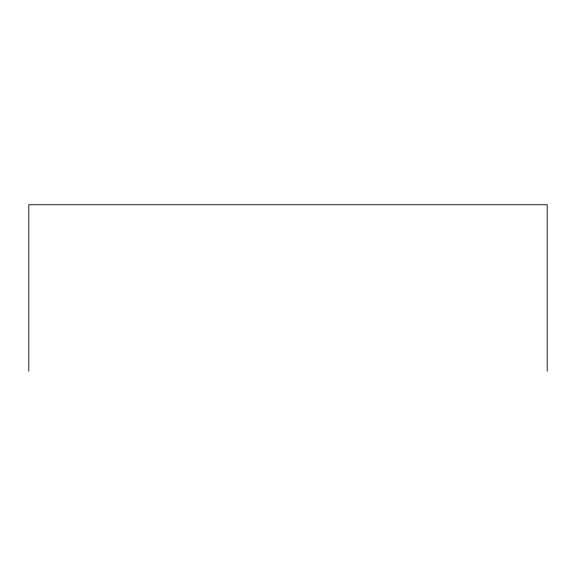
<?xml version="1.0" encoding="UTF-8"?>
<svg xmlns="http://www.w3.org/2000/svg" width="576" height="576" viewBox="0 0 576 576"><rect width="100%" height="100%" fill="white"/><g stroke="black" fill="none" stroke-linecap="round" stroke-linejoin="round"><path stroke-width="0.86" d="M547.2 371.254L547.2 204.746L28.8 204.746L28.8 371.254"/></g></svg>
